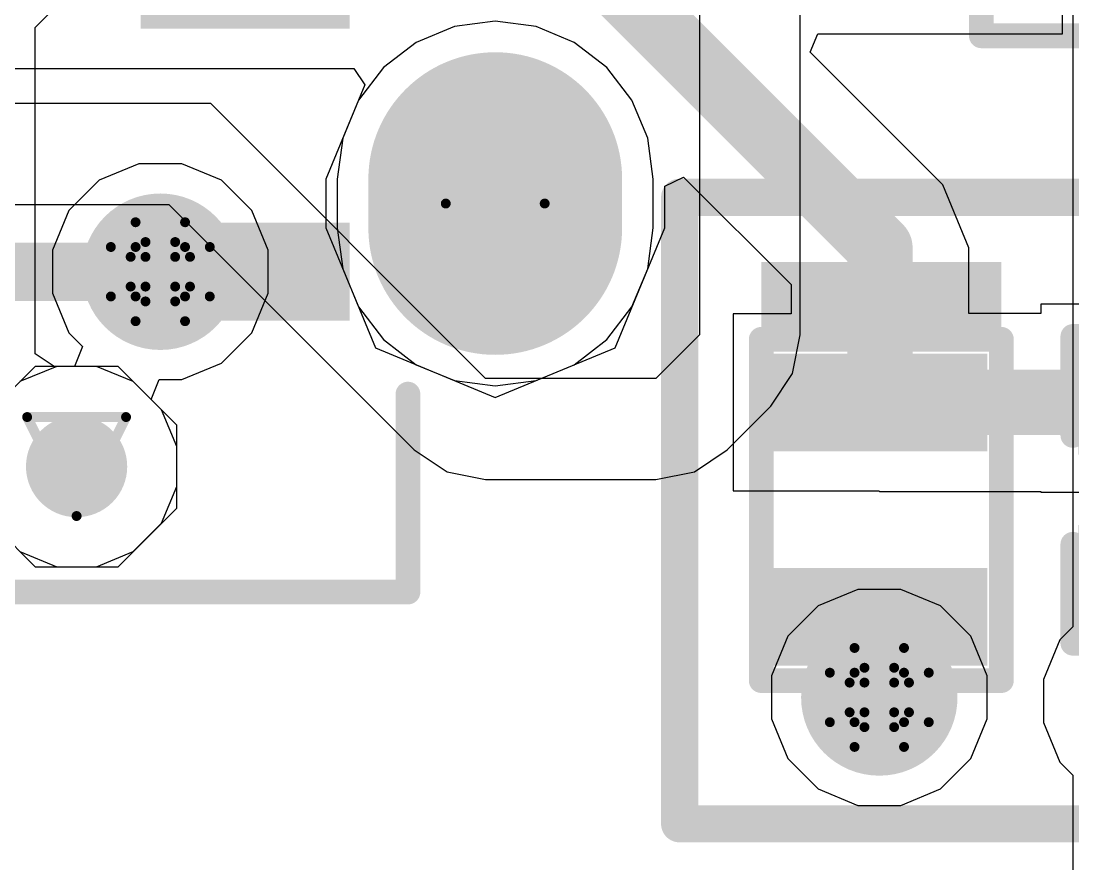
# Model space of a CAD drawing. Header units: inches. Extents: x -4 to 5258, y -4 to 5281.
# Drawn here: x 0.54 to 5.94, y 18.34 to 22.66 of the extents above; entities that cross this region are included whole.
import ezdxf

# ---------------------------------------------------------------- set-up
doc = ezdxf.new("R2010")
doc.units = ezdxf.units.IN
for name, color, linetype in [('Bottom Layer', 5, 'Continuous'), ('Bottom Solder', 6, 'Continuous'), ('Drill Drawing', 1, 'Continuous'), ('Layer 1', 16, 'Continuous'), ('Layer 2', 76, 'Continuous'), ('Multi-Layer', 9, 'Continuous'), ('Pad Holes', 156, 'Continuous'), ('Top Layer', 1, 'Continuous'), ('Top Overlay', 2, 'Continuous'), ('Top Paste', 8, 'Continuous'), ('Top Solder', 216, 'Continuous'), ('Via Holes', 16, 'Continuous')]:
    doc.layers.add(name, color=color, linetype=linetype)

# ---------------------------------------------------------------- blocks, each defined once
blk = doc.blocks.new('SOT_23_6_26')
at = {"layer": 'Top Layer'}
for points in [[(-1.92, 1.26), (-0.7, 1.26), (-0.7, 0.64), (-1.92, 0.64)], [(0.7, 1.26), (1.92, 1.26), (1.92, 0.64), (0.7, 0.64)], [(-1.92, 0.31), (-0.7, 0.31), (-0.7, -0.31), (-1.92, -0.31)], [(0.7, 0.31), (1.92, 0.31), (1.92, -0.31), (0.7, -0.31)], [(-1.92, -0.64), (-0.7, -0.64), (-0.7, -1.26), (-1.92, -1.26)], [(0.7, -0.64), (1.92, -0.64), (1.92, -1.26), (0.7, -1.26)]]:
    blk.add_hatch(color=1, dxfattribs=at).paths.add_polyline_path(points)
at = {"layer": 'Top Paste'}
for points in [[(-1.92, 1.26), (-0.7, 1.26), (-0.7, 0.64), (-1.92, 0.64)], [(0.7, 1.26), (1.92, 1.26), (1.92, 0.64), (0.7, 0.64)], [(-1.92, 0.31), (-0.7, 0.31), (-0.7, -0.31), (-1.92, -0.31)], [(0.7, 0.31), (1.92, 0.31), (1.92, -0.31), (0.7, -0.31)], [(-1.92, -0.64), (-0.7, -0.64), (-0.7, -1.26), (-1.92, -1.26)], [(0.7, -0.64), (1.92, -0.64), (1.92, -1.26), (0.7, -1.26)]]:
    blk.add_hatch(color=8, dxfattribs=at).paths.add_polyline_path(points)
at = {"layer": 'Top Solder'}
for points in [[(-2.0216, 1.3616), (-0.5984, 1.3616), (-0.5984, 0.5384), (-2.0216, 0.5384)], [(0.5984, 1.3616), (2.0216, 1.3616), (2.0216, 0.5384), (0.5984, 0.5384)], [(-2.0216, 0.4116), (-0.5984, 0.4116), (-0.5984, -0.4116), (-2.0216, -0.4116)], [(0.5984, 0.4116), (2.0216, 0.4116), (2.0216, -0.4116), (0.5984, -0.4116)], [(-2.0216, -0.5384), (-0.5984, -0.5384), (-0.5984, -1.3616), (-2.0216, -1.3616)], [(0.5984, -0.5384), (2.0216, -0.5384), (2.0216, -1.3616), (0.5984, -1.3616)]]:
    blk.add_hatch(color=216, dxfattribs=at).paths.add_polyline_path(points)
at = {"layer": 'Top Overlay'}
for points in [[(-0.889, 1.524, 0.127, 0.127, 0), (-0.889, 1.424, 0.127, 0.127, 0)], [(0.8636, 1.524, 0.127, 0.127, 0), (-0.889, 1.524, 0.127, 0.127, 0)], [(0.8636, 1.524, 0.127, 0.127, 0), (0.8636, 1.424, 0.127, 0.127, 0)], [(-2.1844, 1.0922, 0.127, 0.127, 0), (-2.1844, 0.8382, 0.127, 0.127, 0)], [(-2.0574, 0.9652, 0.127, 0.127, 0), (-2.1844, 1.0922, 0.127, 0.127, 0)], [(-2.0574, 0.9652, 0.127, 0.127, 0), (-2.1844, 0.8382, 0.127, 0.127, 0)], [(-0.889, -1.524, 0.127, 0.127, 0), (-0.889, -1.424, 0.127, 0.127, 0)], [(0.8636, -1.424, 0.127, 0.127, 0), (0.8636, -1.524, 0.127, 0.127, 0)], [(0.8636, -1.524, 0.127, 0.127, 0), (-0.889, -1.524, 0.127, 0.127, 0)]]:
    blk.add_lwpolyline(points, format="xyseb", dxfattribs=at)
for points in [[(-0.9207, 1.524, 0.0635, 0.0635, 1), (-0.8572, 1.524, 0.0635, 0.0635, 1)], [(-0.9207, 1.524, 0.0635, 0.0635, 1), (-0.8572, 1.524, 0.0635, 0.0635, 1)], [(0.8318, 1.524, 0.0635, 0.0635, 1), (0.8953, 1.524, 0.0635, 0.0635, 1)], [(0.8318, 1.524, 0.0635, 0.0635, 1), (0.8953, 1.524, 0.0635, 0.0635, 1)], [(-0.9207, 1.424, 0.0635, 0.0635, 1), (-0.8572, 1.424, 0.0635, 0.0635, 1)], [(0.8318, 1.424, 0.0635, 0.0635, 1), (0.8953, 1.424, 0.0635, 0.0635, 1)], [(-2.2161, 1.0922, 0.0635, 0.0635, 1), (-2.1526, 1.0922, 0.0635, 0.0635, 1)], [(-2.2161, 1.0922, 0.0635, 0.0635, 1), (-2.1526, 1.0922, 0.0635, 0.0635, 1)], [(-2.0892, 0.9652, 0.0635, 0.0635, 1), (-2.0257, 0.9652, 0.0635, 0.0635, 1)], [(-2.0892, 0.9652, 0.0635, 0.0635, 1), (-2.0257, 0.9652, 0.0635, 0.0635, 1)], [(-2.2161, 0.8382, 0.0635, 0.0635, 1), (-2.1526, 0.8382, 0.0635, 0.0635, 1)], [(-2.2161, 0.8382, 0.0635, 0.0635, 1), (-2.1526, 0.8382, 0.0635, 0.0635, 1)], [(-0.9207, -1.424, 0.0635, 0.0635, 1), (-0.8572, -1.424, 0.0635, 0.0635, 1)], [(0.8318, -1.424, 0.0635, 0.0635, 1), (0.8953, -1.424, 0.0635, 0.0635, 1)], [(-0.9207, -1.524, 0.0635, 0.0635, 1), (-0.8572, -1.524, 0.0635, 0.0635, 1)], [(-0.9207, -1.524, 0.0635, 0.0635, 1), (-0.8572, -1.524, 0.0635, 0.0635, 1)], [(0.8318, -1.524, 0.0635, 0.0635, 1), (0.8953, -1.524, 0.0635, 0.0635, 1)], [(0.8318, -1.524, 0.0635, 0.0635, 1), (0.8953, -1.524, 0.0635, 0.0635, 1)]]:
    blk.add_lwpolyline(points, format="xyseb", close=True, dxfattribs=at)
blk = doc.blocks.new('U263_163N_4BQC65_213')
at = {"layer": 'Bottom Layer'}
h = blk.add_hatch(color=5, dxfattribs=at)
edge = h.paths.add_edge_path()
edge.add_arc((-2.525, -2.15), 0.55, 90, 270)
edge.add_line((-2.525, -2.7), (-2.275, -2.7))
edge.add_arc((-2.275, -2.15), 0.55, 270, 450)
edge.add_line((-2.275, -1.6), (-2.525, -1.6))
at = {"layer": 'Bottom Solder'}
h = blk.add_hatch(color=6, dxfattribs=at)
edge = h.paths.add_edge_path()
edge.add_arc((-3.75, 0), 0.1016, 0, 360)
h = blk.add_hatch(color=6, dxfattribs=at)
edge = h.paths.add_edge_path()
edge.add_arc((-2.525, -2.15), 0.6516, 90, 270)
edge.add_line((-2.525, -2.8016), (-2.275, -2.8016))
edge.add_arc((-2.275, -2.15), 0.6516, 270, 450)
edge.add_line((-2.275, -1.4984), (-2.525, -1.4984))
at = {"layer": 'Layer 1'}
h = blk.add_hatch(color=16, dxfattribs=at)
edge = h.paths.add_edge_path()
edge.add_arc((-2.525, -2.15), 0.55, 90, 270)
edge.add_line((-2.525, -2.7), (-2.275, -2.7))
edge.add_arc((-2.275, -2.15), 0.55, 270, 450)
edge.add_line((-2.275, -1.6), (-2.525, -1.6))
at = {"layer": 'Layer 2'}
h = blk.add_hatch(color=76, dxfattribs=at)
edge = h.paths.add_edge_path()
edge.add_arc((-2.525, -2.15), 0.55, 90, 270)
edge.add_line((-2.525, -2.7), (-2.275, -2.7))
edge.add_arc((-2.275, -2.15), 0.55, 270, 450)
edge.add_line((-2.275, -1.6), (-2.525, -1.6))
at = {"layer": 'Multi-Layer'}
h = blk.add_hatch(color=9, dxfattribs=at)
edge = h.paths.add_edge_path()
edge.add_arc((-2.525, -2.15), 0.55, 90, 270)
edge.add_line((-2.525, -2.7), (-2.275, -2.7))
edge.add_arc((-2.275, -2.15), 0.55, 270, 450)
edge.add_line((-2.275, -1.6), (-2.525, -1.6))
at = {"layer": 'Pad Holes'}
h = blk.add_hatch(color=7, dxfattribs=at)
edge = h.paths.add_edge_path()
edge.add_arc((-3.75, 0), 0.26, 0, 360)
h = blk.add_hatch(color=7, dxfattribs=at)
edge = h.paths.add_edge_path()
edge.add_arc((-2.525, -2.15), 0.3, 90, 270)
edge.add_line((-2.525, -2.45), (-2.275, -2.45))
edge.add_arc((-2.275, -2.15), 0.3, 270, 450)
edge.add_line((-2.275, -1.85), (-2.525, -1.85))
at = {"layer": 'Top Layer'}
blk.add_hatch(color=1, dxfattribs=at).paths.add_polyline_path([(-2.6, -0.43), (-2.6, -1.3), (-2.9, -1.3), (-2.9, -0.43)])
h = blk.add_hatch(color=1, dxfattribs=at)
edge = h.paths.add_edge_path()
edge.add_arc((-2.525, -2.15), 0.55, 90, 270)
edge.add_line((-2.525, -2.7), (-2.275, -2.7))
edge.add_arc((-2.275, -2.15), 0.55, 270, 450)
edge.add_line((-2.275, -1.6), (-2.525, -1.6))
at = {"layer": 'Top Paste'}
blk.add_hatch(color=8, dxfattribs=at).paths.add_polyline_path([(-2.6, -0.43), (-2.6, -1.3), (-2.9, -1.3), (-2.9, -0.43)])
at = {"layer": 'Top Solder'}
h = blk.add_hatch(color=216, dxfattribs=at)
edge = h.paths.add_edge_path()
edge.add_arc((-3.75, 0), 0.1016, 0, 360)
for points in [[(-2.4984, -0.3284), (-2.4984, -1.4016), (-3.0016, -1.4016), (-3.0016, -0.3284)], [(-0.9984, -0.3284), (-0.9984, -1.4016), (-1.5016, -1.4016), (-1.5016, -0.3284)]]:
    blk.add_hatch(color=216, dxfattribs=at).paths.add_polyline_path(points)
h = blk.add_hatch(color=216, dxfattribs=at)
edge = h.paths.add_edge_path()
edge.add_arc((-2.525, -2.15), 0.6516, 90, 270)
edge.add_line((-2.525, -2.8016), (-2.275, -2.8016))
edge.add_arc((-2.275, -2.15), 0.6516, 270, 450)
edge.add_line((-2.275, -1.4984), (-2.525, -1.4984))
at = {"layer": 'Top Overlay'}
for points in [[(-4.3942, 1.7018, 0.127, 0.127, 0), (-4.3942, -1.7018, 0.127, 0.127, 0)], [(-4.3942, -1.7018, 0.127, 0.127, 0), (-3.3782, -1.7018, 0.127, 0.127, 0)]]:
    blk.add_lwpolyline(points, format="xyseb", dxfattribs=at)
for points in [[(-4.4259, -1.7018, 0.0635, 0.0635, 1), (-4.3624, -1.7018, 0.0635, 0.0635, 1)], [(-4.4259, -1.7018, 0.0635, 0.0635, 1), (-4.3624, -1.7018, 0.0635, 0.0635, 1)], [(-3.4099, -1.7018, 0.0635, 0.0635, 1), (-3.3464, -1.7018, 0.0635, 0.0635, 1)]]:
    blk.add_lwpolyline(points, format="xyseb", close=True, dxfattribs=at)
blk = doc.blocks.new('D_____1610_222')
at = {"layer": 'Top Layer'}
for points in [[(-0.75, -0.5), (-0.75, 0.5), (-0.35, 0.5), (-0.35, -0.5)], [(0.35, -0.5), (0.35, 0.5), (0.75, 0.5), (0.75, -0.5)]]:
    blk.add_hatch(color=1, dxfattribs=at).paths.add_polyline_path(points)
at = {"layer": 'Top Overlay'}
blk.add_hatch(color=2, dxfattribs=at).paths.add_polyline_path([(-1.27, -0.6095), (-0.8738, -0.6095), (-0.8738, 0.6239), (-1.27, 0.6239)])
at = {"layer": 'Top Paste'}
for points in [[(-0.75, -0.5), (-0.75, 0.5), (-0.35, 0.5), (-0.35, -0.5)], [(0.35, -0.5), (0.35, 0.5), (0.75, 0.5), (0.75, -0.5)]]:
    blk.add_hatch(color=8, dxfattribs=at).paths.add_polyline_path(points)
at = {"layer": 'Top Solder'}
for points in [[(-0.8008, -0.5508), (-0.8008, 0.5508), (-0.2992, 0.5508), (-0.2992, -0.5508)], [(0.2992, -0.5508), (0.2992, 0.5508), (0.8008, 0.5508), (0.8008, -0.5508)]]:
    blk.add_hatch(color=216, dxfattribs=at).paths.add_polyline_path(points)
at = {"layer": 'Top Overlay'}
for points in [[(0.8779, 0.6238, 0.127, 0.127, 0), (-0.8739, 0.6238, 0.127, 0.127, 0)], [(-0.8739, -0.6096, 0.127, 0.127, 0), (-0.8739, 0.6238, 0.127, 0.127, 0)], [(0.8779, -0.6096, 0.127, 0.127, 0), (0.8779, 0.6238, 0.127, 0.127, 0)], [(-0.8739, -0.6096, 0.127, 0.127, 0), (0.8779, -0.6096, 0.127, 0.127, 0)]]:
    blk.add_lwpolyline(points, format="xyseb", dxfattribs=at)
for points in [[(-0.9056, 0.6238, 0.0635, 0.0635, 1), (-0.8421, 0.6238, 0.0635, 0.0635, 1)], [(-0.9056, 0.6238, 0.0635, 0.0635, 1), (-0.8421, 0.6238, 0.0635, 0.0635, 1)], [(0.8461, 0.6238, 0.0635, 0.0635, 1), (0.9096, 0.6238, 0.0635, 0.0635, 1)], [(0.8461, 0.6238, 0.0635, 0.0635, 1), (0.9096, 0.6238, 0.0635, 0.0635, 1)], [(-0.9056, -0.6096, 0.0635, 0.0635, 1), (-0.8421, -0.6096, 0.0635, 0.0635, 1)], [(-0.9056, -0.6096, 0.0635, 0.0635, 1), (-0.8421, -0.6096, 0.0635, 0.0635, 1)], [(0.8461, -0.6096, 0.0635, 0.0635, 1), (0.9096, -0.6096, 0.0635, 0.0635, 1)], [(0.8461, -0.6096, 0.0635, 0.0635, 1), (0.9096, -0.6096, 0.0635, 0.0635, 1)]]:
    blk.add_lwpolyline(points, format="xyseb", close=True, dxfattribs=at)
blk = doc.blocks.new('C___0402_274')
at = {"layer": 'Top Layer'}
for points in [[(-0.6985, -0.3175), (-0.6985, 0.3175), (-0.2413, 0.3175), (-0.2413, -0.3175)], [(0.2413, -0.3175), (0.2413, 0.3175), (0.6985, 0.3175), (0.6985, -0.3175)]]:
    blk.add_hatch(color=1, dxfattribs=at).paths.add_polyline_path(points)
at = {"layer": 'Top Paste'}
for points in [[(-0.6985, -0.3175), (-0.6985, 0.3175), (-0.2413, 0.3175), (-0.2413, -0.3175)], [(0.2413, -0.3175), (0.2413, 0.3175), (0.6985, 0.3175), (0.6985, -0.3175)]]:
    blk.add_hatch(color=8, dxfattribs=at).paths.add_polyline_path(points)
at = {"layer": 'Top Solder'}
for points in [[(-0.7585, -0.3775), (-0.7585, 0.3775), (-0.1813, 0.3775), (-0.1813, -0.3775)], [(0.1813, -0.3775), (0.1813, 0.3775), (0.7585, 0.3775), (0.7585, -0.3775)]]:
    blk.add_hatch(color=216, dxfattribs=at).paths.add_polyline_path(points)
at = {"layer": 'Top Overlay'}
for points in [[(-0.2794, 0.4064, 0.127, 0.127, 0), (-0.7874, 0.4064, 0.127, 0.127, 0)], [(-0.7874, -0.4064, 0.127, 0.127, 0), (-0.7874, 0.4064, 0.127, 0.127, 0)], [(0.7874, 0.4064, 0.127, 0.127, 0), (0.2794, 0.4064, 0.127, 0.127, 0)], [(0.7874, -0.4064, 0.127, 0.127, 0), (0.7874, 0.4064, 0.127, 0.127, 0)], [(-0.2794, -0.4064, 0.127, 0.127, 0), (-0.7874, -0.4064, 0.127, 0.127, 0)], [(0.7874, -0.4064, 0.127, 0.127, 0), (0.2794, -0.4064, 0.127, 0.127, 0)]]:
    blk.add_lwpolyline(points, format="xyseb", dxfattribs=at)
for points in [[(-0.8191, 0.4064, 0.0635, 0.0635, 1), (-0.7556, 0.4064, 0.0635, 0.0635, 1)], [(-0.8191, 0.4064, 0.0635, 0.0635, 1), (-0.7556, 0.4064, 0.0635, 0.0635, 1)], [(-0.3111, 0.4064, 0.0635, 0.0635, 1), (-0.2477, 0.4064, 0.0635, 0.0635, 1)], [(0.2477, 0.4064, 0.0635, 0.0635, 1), (0.3111, 0.4064, 0.0635, 0.0635, 1)], [(0.7556, 0.4064, 0.0635, 0.0635, 1), (0.8191, 0.4064, 0.0635, 0.0635, 1)], [(0.7556, 0.4064, 0.0635, 0.0635, 1), (0.8191, 0.4064, 0.0635, 0.0635, 1)], [(-0.8191, -0.4064, 0.0635, 0.0635, 1), (-0.7556, -0.4064, 0.0635, 0.0635, 1)], [(-0.8191, -0.4064, 0.0635, 0.0635, 1), (-0.7556, -0.4064, 0.0635, 0.0635, 1)], [(-0.3111, -0.4064, 0.0635, 0.0635, 1), (-0.2477, -0.4064, 0.0635, 0.0635, 1)], [(0.2477, -0.4064, 0.0635, 0.0635, 1), (0.3111, -0.4064, 0.0635, 0.0635, 1)], [(0.7556, -0.4064, 0.0635, 0.0635, 1), (0.8191, -0.4064, 0.0635, 0.0635, 1)], [(0.7556, -0.4064, 0.0635, 0.0635, 1), (0.8191, -0.4064, 0.0635, 0.0635, 1)]]:
    blk.add_lwpolyline(points, format="xyseb", close=True, dxfattribs=at)

msp = doc.modelspace()

# ---------------------------------------------------------------- hatches: boundary and pattern name
at = {"layer": 'Bottom Layer'}
h = msp.add_hatch(color=5, dxfattribs=at)
edge = h.paths.add_edge_path()
edge.add_arc((1.253, 21.3777), 0.3, 0, 360)
h = msp.add_hatch(color=5, dxfattribs=at)
edge = h.paths.add_edge_path()
edge.add_arc((4.9454, 19.1925), 0.3, 0, 360)
at = {"layer": 'Bottom Solder'}
h = msp.add_hatch(color=6, dxfattribs=at)
edge = h.paths.add_edge_path()
edge.add_arc((1.253, 21.3777), 0.4016, 0, 360)
h = msp.add_hatch(color=6, dxfattribs=at)
edge = h.paths.add_edge_path()
edge.add_arc((4.9454, 19.1925), 0.4016, 0, 360)
at = {"layer": 'Layer 1'}
h = msp.add_hatch(color=16, dxfattribs=at)
edge = h.paths.add_edge_path()
edge.add_arc((1.253, 21.3777), 0.3, 0, 360)
h = msp.add_hatch(color=16, dxfattribs=at)
edge = h.paths.add_edge_path()
edge.add_arc((4.9454, 19.1925), 0.3, 0, 360)
at = {"layer": 'Layer 2'}
h = msp.add_hatch(color=76, dxfattribs=at)
edge = h.paths.add_edge_path()
edge.add_arc((1.253, 21.3777), 0.3, 0, 360)
h = msp.add_hatch(color=76, dxfattribs=at)
edge = h.paths.add_edge_path()
edge.add_arc((4.9454, 19.1925), 0.3, 0, 360)
at = {"layer": 'Top Layer'}
h = msp.add_hatch(color=1, dxfattribs=at)
edge = h.paths.add_edge_path()
edge.add_arc((1.253, 21.3777), 0.3, 0, 360)
for points in [[(-0.477, 21.2277), (2.123, 21.2277), (2.123, 21.5277), (-0.477, 21.5277)], [(5.2461, 19.6067), (4.644, 19.6067), (4.644, 19.1925), (5.2461, 19.1925)]]:
    msp.add_hatch(color=1, dxfattribs=at).paths.add_polyline_path(points)
h = msp.add_hatch(color=1, dxfattribs=at)
edge = h.paths.add_edge_path()
edge.add_arc((4.9454, 19.1925), 0.3, 0, 360)
at = {"layer": 'Top Solder'}
h = msp.add_hatch(color=216, dxfattribs=at)
edge = h.paths.add_edge_path()
edge.add_arc((1.253, 21.3777), 0.4016, 0, 360)
h = msp.add_hatch(color=216, dxfattribs=at)
edge = h.paths.add_edge_path()
edge.add_arc((4.9454, 19.1925), 0.4016, 0, 360)
at = {"layer": 'Via Holes'}
h = msp.add_hatch(color=7, dxfattribs=at)
edge = h.paths.add_edge_path()
edge.add_arc((1.253, 21.3777), 0.15, 0, 360)
h = msp.add_hatch(color=7, dxfattribs=at)
edge = h.paths.add_edge_path()
edge.add_arc((4.9454, 19.1925), 0.15, 0, 360)

# ---------------------------------------------------------------- linework, layer by layer
at = {"layer": 'Bottom Layer'}
for p, q in [((0.6106, 22.6314), (1.5025, 23.5233)), ((2.7631, 22.636), (2.5675, 22.555)), ((2.973, 22.6636), (2.7631, 22.636)), ((3.1829, 22.636), (2.973, 22.6636)), ((3.3784, 22.555), (3.1829, 22.636)), ((0.6106, 20.956), (0.6106, 22.6314)), ((2.5675, 22.555), (2.3996, 22.4261)), ((3.5464, 22.4261), (3.3784, 22.555)), ((2.3996, 22.4261), (2.2707, 22.2581)), ((3.6753, 22.2581), (3.5464, 22.4261)), ((2.2707, 22.2581), (2.1897, 22.0626)), ((3.7563, 22.0626), (3.6753, 22.2581)), ((2.1897, 22.0626), (2.162, 21.8527)), ((3.7839, 21.8527), (3.7563, 22.0626)), ((2.162, 21.8527), (2.162, 21.6027)), ((3.7839, 21.6027), (3.7839, 21.8527)), ((2.162, 21.6027), (2.1897, 21.3928)), ((3.7563, 21.3928), (3.7839, 21.6027)), ((2.1897, 21.3928), (2.2707, 21.1972)), ((3.6753, 21.1972), (3.7563, 21.3928)), ((2.2707, 21.1972), (2.3996, 21.0293)), ((3.5464, 21.0293), (3.6753, 21.1972)), ((2.3996, 21.0293), (2.5675, 20.9004)), ((3.3784, 20.9004), (3.5464, 21.0293)), ((0.7122, 20.8881), (0.6106, 20.956)), ((0.7207, 20.8917), (0.7122, 20.8881)), ((0.9252, 20.8917), (0.7207, 20.8917)), ((1.1141, 20.8134), (0.9252, 20.8917)), ((2.5675, 20.9004), (2.7631, 20.8194)), ((3.1829, 20.8194), (3.3784, 20.9004)), ((1.2587, 20.6688), (1.1141, 20.8134)), ((2.7631, 20.8194), (2.973, 20.7917)), ((2.973, 20.7917), (3.1829, 20.8194)), ((1.337, 20.4799), (1.2587, 20.6688)), ((1.337, 20.2754), (1.337, 20.4799)), ((1.2587, 20.0865), (1.337, 20.2754)), ((1.1141, 19.9419), (1.2587, 20.0865)), ((0.5318, 19.9419), (0.7207, 19.8637)), ((0.9252, 19.8637), (1.1141, 19.9419)), ((0.7207, 19.8637), (0.9252, 19.8637))]:
    msp.add_line(p, q, dxfattribs=at)
at = {"layer": 'Drill Drawing'}
for points in [[(3.227, 21.7277, 0.0508, 0.0508, 1), (2.719, 21.7277, 0.0508, 0.0508, 1)], [(2.7063, 21.7277, 0.0254, 0.0254, 1), (2.7317, 21.7277, 0.0254, 0.0254, 1)], [(3.2143, 21.7277, 0.0254, 0.0254, 1), (3.2397, 21.7277, 0.0254, 0.0254, 1)], [(1.1133, 21.6317, 0.0254, 0.0254, 1), (1.1387, 21.6317, 0.0254, 0.0254, 1)], [(1.1133, 21.6317, 0.0254, 0.0254, 1), (1.1387, 21.6317, 0.0254, 0.0254, 1)], [(1.3673, 21.6317, 0.0254, 0.0254, 1), (1.3927, 21.6317, 0.0254, 0.0254, 1)], [(1.3673, 21.6317, 0.0254, 0.0254, 1), (1.3927, 21.6317, 0.0254, 0.0254, 1)], [(1.1641, 21.5301, 0.0254, 0.0254, 1), (1.1895, 21.5301, 0.0254, 0.0254, 1)], [(1.1641, 21.5301, 0.0254, 0.0254, 1), (1.1895, 21.5301, 0.0254, 0.0254, 1)], [(1.3165, 21.5301, 0.0254, 0.0254, 1), (1.3419, 21.5301, 0.0254, 0.0254, 1)], [(1.3165, 21.5301, 0.0254, 0.0254, 1), (1.3419, 21.5301, 0.0254, 0.0254, 1)], [(0.9863, 21.5047, 0.0254, 0.0254, 1), (1.0117, 21.5047, 0.0254, 0.0254, 1)], [(0.9863, 21.5047, 0.0254, 0.0254, 1), (1.0117, 21.5047, 0.0254, 0.0254, 1)], [(1.1133, 21.5047, 0.0254, 0.0254, 1), (1.1387, 21.5047, 0.0254, 0.0254, 1)], [(1.1133, 21.5047, 0.0254, 0.0254, 1), (1.1387, 21.5047, 0.0254, 0.0254, 1)], [(1.3673, 21.5047, 0.0254, 0.0254, 1), (1.3927, 21.5047, 0.0254, 0.0254, 1)], [(1.3673, 21.5047, 0.0254, 0.0254, 1), (1.3927, 21.5047, 0.0254, 0.0254, 1)], [(1.4943, 21.5047, 0.0254, 0.0254, 1), (1.5197, 21.5047, 0.0254, 0.0254, 1)], [(1.4943, 21.5047, 0.0254, 0.0254, 1), (1.5197, 21.5047, 0.0254, 0.0254, 1)], [(1.0879, 21.4539, 0.0254, 0.0254, 1), (1.1133, 21.4539, 0.0254, 0.0254, 1)], [(1.0879, 21.4539, 0.0254, 0.0254, 1), (1.1133, 21.4539, 0.0254, 0.0254, 1)], [(1.1641, 21.4539, 0.0254, 0.0254, 1), (1.1895, 21.4539, 0.0254, 0.0254, 1)], [(1.1641, 21.4539, 0.0254, 0.0254, 1), (1.1895, 21.4539, 0.0254, 0.0254, 1)], [(1.3165, 21.4539, 0.0254, 0.0254, 1), (1.3419, 21.4539, 0.0254, 0.0254, 1)], [(1.3165, 21.4539, 0.0254, 0.0254, 1), (1.3419, 21.4539, 0.0254, 0.0254, 1)], [(1.3927, 21.4539, 0.0254, 0.0254, 1), (1.4181, 21.4539, 0.0254, 0.0254, 1)], [(1.3927, 21.4539, 0.0254, 0.0254, 1), (1.4181, 21.4539, 0.0254, 0.0254, 1)], [(1.0879, 21.3015, 0.0254, 0.0254, 1), (1.1133, 21.3015, 0.0254, 0.0254, 1)], [(1.0879, 21.3015, 0.0254, 0.0254, 1), (1.1133, 21.3015, 0.0254, 0.0254, 1)], [(1.1641, 21.3015, 0.0254, 0.0254, 1), (1.1895, 21.3015, 0.0254, 0.0254, 1)], [(1.1641, 21.3015, 0.0254, 0.0254, 1), (1.1895, 21.3015, 0.0254, 0.0254, 1)], [(1.3165, 21.3015, 0.0254, 0.0254, 1), (1.3419, 21.3015, 0.0254, 0.0254, 1)], [(1.3165, 21.3015, 0.0254, 0.0254, 1), (1.3419, 21.3015, 0.0254, 0.0254, 1)], [(1.3927, 21.3015, 0.0254, 0.0254, 1), (1.4181, 21.3015, 0.0254, 0.0254, 1)], [(1.3927, 21.3015, 0.0254, 0.0254, 1), (1.4181, 21.3015, 0.0254, 0.0254, 1)], [(0.9863, 21.2507, 0.0254, 0.0254, 1), (1.0117, 21.2507, 0.0254, 0.0254, 1)], [(0.9863, 21.2507, 0.0254, 0.0254, 1), (1.0117, 21.2507, 0.0254, 0.0254, 1)], [(1.1133, 21.2507, 0.0254, 0.0254, 1), (1.1387, 21.2507, 0.0254, 0.0254, 1)], [(1.1133, 21.2507, 0.0254, 0.0254, 1), (1.1387, 21.2507, 0.0254, 0.0254, 1)], [(1.1641, 21.2253, 0.0254, 0.0254, 1), (1.1895, 21.2253, 0.0254, 0.0254, 1)], [(1.1641, 21.2253, 0.0254, 0.0254, 1), (1.1895, 21.2253, 0.0254, 0.0254, 1)], [(1.3165, 21.2253, 0.0254, 0.0254, 1), (1.3419, 21.2253, 0.0254, 0.0254, 1)], [(1.3165, 21.2253, 0.0254, 0.0254, 1), (1.3419, 21.2253, 0.0254, 0.0254, 1)], [(1.3673, 21.2507, 0.0254, 0.0254, 1), (1.3927, 21.2507, 0.0254, 0.0254, 1)], [(1.3673, 21.2507, 0.0254, 0.0254, 1), (1.3927, 21.2507, 0.0254, 0.0254, 1)], [(1.4943, 21.2507, 0.0254, 0.0254, 1), (1.5197, 21.2507, 0.0254, 0.0254, 1)], [(1.4943, 21.2507, 0.0254, 0.0254, 1), (1.5197, 21.2507, 0.0254, 0.0254, 1)], [(1.1133, 21.1237, 0.0254, 0.0254, 1), (1.1387, 21.1237, 0.0254, 0.0254, 1)], [(1.1133, 21.1237, 0.0254, 0.0254, 1), (1.1387, 21.1237, 0.0254, 0.0254, 1)], [(1.3673, 21.1237, 0.0254, 0.0254, 1), (1.3927, 21.1237, 0.0254, 0.0254, 1)], [(1.3673, 21.1237, 0.0254, 0.0254, 1), (1.3927, 21.1237, 0.0254, 0.0254, 1)], [(0.5563, 20.6317, 0.0254, 0.0254, 1), (0.5817, 20.6317, 0.0254, 0.0254, 1)], [(0.5563, 20.6317, 0.0254, 0.0254, 1), (0.5817, 20.6317, 0.0254, 0.0254, 1)], [(1.0643, 20.6317, 0.0254, 0.0254, 1), (1.0897, 20.6317, 0.0254, 0.0254, 1)], [(1.0643, 20.6317, 0.0254, 0.0254, 1), (1.0897, 20.6317, 0.0254, 0.0254, 1)], [(0.8103, 20.1237, 0.0254, 0.0254, 1), (0.8357, 20.1237, 0.0254, 0.0254, 1)], [(0.8103, 20.1237, 0.0254, 0.0254, 1), (0.8357, 20.1237, 0.0254, 0.0254, 1)], [(4.8057, 19.4465, 0.0254, 0.0254, 1), (4.8311, 19.4465, 0.0254, 0.0254, 1)], [(4.8057, 19.4465, 0.0254, 0.0254, 1), (4.8311, 19.4465, 0.0254, 0.0254, 1)], [(5.0597, 19.4465, 0.0254, 0.0254, 1), (5.0851, 19.4465, 0.0254, 0.0254, 1)], [(5.0597, 19.4465, 0.0254, 0.0254, 1), (5.0851, 19.4465, 0.0254, 0.0254, 1)], [(4.6787, 19.3195, 0.0254, 0.0254, 1), (4.7041, 19.3195, 0.0254, 0.0254, 1)], [(4.6787, 19.3195, 0.0254, 0.0254, 1), (4.7041, 19.3195, 0.0254, 0.0254, 1)], [(4.8057, 19.3195, 0.0254, 0.0254, 1), (4.8311, 19.3195, 0.0254, 0.0254, 1)], [(4.8057, 19.3195, 0.0254, 0.0254, 1), (4.8311, 19.3195, 0.0254, 0.0254, 1)], [(4.8565, 19.3449, 0.0254, 0.0254, 1), (4.8819, 19.3449, 0.0254, 0.0254, 1)], [(4.8565, 19.3449, 0.0254, 0.0254, 1), (4.8819, 19.3449, 0.0254, 0.0254, 1)], [(5.0089, 19.3449, 0.0254, 0.0254, 1), (5.0343, 19.3449, 0.0254, 0.0254, 1)], [(5.0089, 19.3449, 0.0254, 0.0254, 1), (5.0343, 19.3449, 0.0254, 0.0254, 1)], [(5.0597, 19.3195, 0.0254, 0.0254, 1), (5.0851, 19.3195, 0.0254, 0.0254, 1)], [(5.0597, 19.3195, 0.0254, 0.0254, 1), (5.0851, 19.3195, 0.0254, 0.0254, 1)], [(5.1867, 19.3195, 0.0254, 0.0254, 1), (5.2121, 19.3195, 0.0254, 0.0254, 1)], [(5.1867, 19.3195, 0.0254, 0.0254, 1), (5.2121, 19.3195, 0.0254, 0.0254, 1)], [(4.7803, 19.2687, 0.0254, 0.0254, 1), (4.8057, 19.2687, 0.0254, 0.0254, 1)], [(4.7803, 19.2687, 0.0254, 0.0254, 1), (4.8057, 19.2687, 0.0254, 0.0254, 1)], [(4.8565, 19.2687, 0.0254, 0.0254, 1), (4.8819, 19.2687, 0.0254, 0.0254, 1)], [(4.8565, 19.2687, 0.0254, 0.0254, 1), (4.8819, 19.2687, 0.0254, 0.0254, 1)], [(5.0089, 19.2687, 0.0254, 0.0254, 1), (5.0343, 19.2687, 0.0254, 0.0254, 1)], [(5.0089, 19.2687, 0.0254, 0.0254, 1), (5.0343, 19.2687, 0.0254, 0.0254, 1)], [(5.0851, 19.2687, 0.0254, 0.0254, 1), (5.1105, 19.2687, 0.0254, 0.0254, 1)], [(5.0851, 19.2687, 0.0254, 0.0254, 1), (5.1105, 19.2687, 0.0254, 0.0254, 1)], [(4.7803, 19.1163, 0.0254, 0.0254, 1), (4.8057, 19.1163, 0.0254, 0.0254, 1)], [(4.7803, 19.1163, 0.0254, 0.0254, 1), (4.8057, 19.1163, 0.0254, 0.0254, 1)], [(4.8565, 19.1163, 0.0254, 0.0254, 1), (4.8819, 19.1163, 0.0254, 0.0254, 1)], [(4.8565, 19.1163, 0.0254, 0.0254, 1), (4.8819, 19.1163, 0.0254, 0.0254, 1)], [(5.0089, 19.1163, 0.0254, 0.0254, 1), (5.0343, 19.1163, 0.0254, 0.0254, 1)], [(5.0089, 19.1163, 0.0254, 0.0254, 1), (5.0343, 19.1163, 0.0254, 0.0254, 1)], [(5.0851, 19.1163, 0.0254, 0.0254, 1), (5.1105, 19.1163, 0.0254, 0.0254, 1)], [(5.0851, 19.1163, 0.0254, 0.0254, 1), (5.1105, 19.1163, 0.0254, 0.0254, 1)], [(4.6787, 19.0655, 0.0254, 0.0254, 1), (4.7041, 19.0655, 0.0254, 0.0254, 1)], [(4.6787, 19.0655, 0.0254, 0.0254, 1), (4.7041, 19.0655, 0.0254, 0.0254, 1)], [(4.8057, 19.0655, 0.0254, 0.0254, 1), (4.8311, 19.0655, 0.0254, 0.0254, 1)], [(4.8057, 19.0655, 0.0254, 0.0254, 1), (4.8311, 19.0655, 0.0254, 0.0254, 1)], [(5.0597, 19.0655, 0.0254, 0.0254, 1), (5.0851, 19.0655, 0.0254, 0.0254, 1)], [(5.0597, 19.0655, 0.0254, 0.0254, 1), (5.0851, 19.0655, 0.0254, 0.0254, 1)], [(5.1867, 19.0655, 0.0254, 0.0254, 1), (5.2121, 19.0655, 0.0254, 0.0254, 1)], [(5.1867, 19.0655, 0.0254, 0.0254, 1), (5.2121, 19.0655, 0.0254, 0.0254, 1)], [(4.8565, 19.0401, 0.0254, 0.0254, 1), (4.8819, 19.0401, 0.0254, 0.0254, 1)], [(4.8565, 19.0401, 0.0254, 0.0254, 1), (4.8819, 19.0401, 0.0254, 0.0254, 1)], [(5.0089, 19.0401, 0.0254, 0.0254, 1), (5.0343, 19.0401, 0.0254, 0.0254, 1)], [(5.0089, 19.0401, 0.0254, 0.0254, 1), (5.0343, 19.0401, 0.0254, 0.0254, 1)], [(4.8057, 18.9385, 0.0254, 0.0254, 1), (4.8311, 18.9385, 0.0254, 0.0254, 1)], [(4.8057, 18.9385, 0.0254, 0.0254, 1), (4.8311, 18.9385, 0.0254, 0.0254, 1)], [(5.0597, 18.9385, 0.0254, 0.0254, 1), (5.0851, 18.9385, 0.0254, 0.0254, 1)], [(5.0597, 18.9385, 0.0254, 0.0254, 1), (5.0851, 18.9385, 0.0254, 0.0254, 1)]]:
    msp.add_lwpolyline(points, format="xyseb", close=True, dxfattribs=at)
for points in [[(1.126, 21.5047, 0.0508, 0.0508, 0), (1.126, 21.6317, 0.0508, 0.0508, 0)], [(1.126, 21.6317, 0.0508, 0.0508, 0), (1.38, 21.6317, 0.0508, 0.0508, 0)], [(1.38, 21.5047, 0.0508, 0.0508, 0), (1.38, 21.6317, 0.0508, 0.0508, 0)], [(1.1768, 21.4539, 0.0508, 0.0508, 0), (1.1768, 21.5301, 0.0508, 0.0508, 0)], [(1.1768, 21.5301, 0.0508, 0.0508, 0), (1.3292, 21.5301, 0.0508, 0.0508, 0)], [(1.3292, 21.4539, 0.0508, 0.0508, 0), (1.3292, 21.5301, 0.0508, 0.0508, 0)], [(0.999, 21.2507, 0.0508, 0.0508, 0), (0.999, 21.5047, 0.0508, 0.0508, 0)], [(0.999, 21.5047, 0.0508, 0.0508, 0), (1.126, 21.5047, 0.0508, 0.0508, 0)], [(1.38, 21.5047, 0.0508, 0.0508, 0), (1.507, 21.5047, 0.0508, 0.0508, 0)], [(1.507, 21.2507, 0.0508, 0.0508, 0), (1.507, 21.5047, 0.0508, 0.0508, 0)], [(1.1006, 21.3015, 0.0508, 0.0508, 0), (1.1006, 21.4539, 0.0508, 0.0508, 0)], [(1.1006, 21.4539, 0.0508, 0.0508, 0), (1.1768, 21.4539, 0.0508, 0.0508, 0)], [(1.3292, 21.4539, 0.0508, 0.0508, 0), (1.4054, 21.4539, 0.0508, 0.0508, 0)], [(1.4054, 21.3015, 0.0508, 0.0508, 0), (1.4054, 21.4539, 0.0508, 0.0508, 0)], [(1.1006, 21.3015, 0.0508, 0.0508, 0), (1.1768, 21.3015, 0.0508, 0.0508, 0)], [(1.1768, 21.2253, 0.0508, 0.0508, 0), (1.1768, 21.3015, 0.0508, 0.0508, 0)], [(1.3292, 21.3015, 0.0508, 0.0508, 0), (1.4054, 21.3015, 0.0508, 0.0508, 0)], [(1.3292, 21.2253, 0.0508, 0.0508, 0), (1.3292, 21.3015, 0.0508, 0.0508, 0)], [(0.999, 21.2507, 0.0508, 0.0508, 0), (1.126, 21.2507, 0.0508, 0.0508, 0)], [(1.126, 21.1237, 0.0508, 0.0508, 0), (1.126, 21.2507, 0.0508, 0.0508, 0)], [(1.1768, 21.2253, 0.0508, 0.0508, 0), (1.3292, 21.2253, 0.0508, 0.0508, 0)], [(1.38, 21.2507, 0.0508, 0.0508, 0), (1.507, 21.2507, 0.0508, 0.0508, 0)], [(1.38, 21.1237, 0.0508, 0.0508, 0), (1.38, 21.2507, 0.0508, 0.0508, 0)], [(1.126, 21.1237, 0.0508, 0.0508, 0), (1.38, 21.1237, 0.0508, 0.0508, 0)], [(0.569, 20.6317, 0.0508, 0.0508, 0), (1.077, 20.6317, 0.0508, 0.0508, 0)], [(0.569, 20.6317, 0.0508, 0.0508, 0), (0.823, 20.1237, 0.0508, 0.0508, 0)], [(0.823, 20.1237, 0.0508, 0.0508, 0), (1.077, 20.6317, 0.0508, 0.0508, 0)], [(4.8184, 19.3195, 0.0508, 0.0508, 0), (4.8184, 19.4465, 0.0508, 0.0508, 0)], [(4.8184, 19.4465, 0.0508, 0.0508, 0), (5.0724, 19.4465, 0.0508, 0.0508, 0)], [(5.0724, 19.3195, 0.0508, 0.0508, 0), (5.0724, 19.4465, 0.0508, 0.0508, 0)], [(4.6914, 19.0655, 0.0508, 0.0508, 0), (4.6914, 19.3195, 0.0508, 0.0508, 0)], [(4.6914, 19.3195, 0.0508, 0.0508, 0), (4.8184, 19.3195, 0.0508, 0.0508, 0)], [(4.8692, 19.2687, 0.0508, 0.0508, 0), (4.8692, 19.3449, 0.0508, 0.0508, 0)], [(4.8692, 19.3449, 0.0508, 0.0508, 0), (5.0216, 19.3449, 0.0508, 0.0508, 0)], [(5.0216, 19.2687, 0.0508, 0.0508, 0), (5.0216, 19.3449, 0.0508, 0.0508, 0)], [(5.0724, 19.3195, 0.0508, 0.0508, 0), (5.1994, 19.3195, 0.0508, 0.0508, 0)], [(5.1994, 19.0655, 0.0508, 0.0508, 0), (5.1994, 19.3195, 0.0508, 0.0508, 0)], [(4.793, 19.1163, 0.0508, 0.0508, 0), (4.793, 19.2687, 0.0508, 0.0508, 0)], [(4.793, 19.2687, 0.0508, 0.0508, 0), (4.8692, 19.2687, 0.0508, 0.0508, 0)], [(5.0216, 19.2687, 0.0508, 0.0508, 0), (5.0978, 19.2687, 0.0508, 0.0508, 0)], [(5.0978, 19.1163, 0.0508, 0.0508, 0), (5.0978, 19.2687, 0.0508, 0.0508, 0)], [(4.793, 19.1163, 0.0508, 0.0508, 0), (4.8692, 19.1163, 0.0508, 0.0508, 0)], [(4.8692, 19.0401, 0.0508, 0.0508, 0), (4.8692, 19.1163, 0.0508, 0.0508, 0)], [(5.0216, 19.1163, 0.0508, 0.0508, 0), (5.0978, 19.1163, 0.0508, 0.0508, 0)], [(5.0216, 19.0401, 0.0508, 0.0508, 0), (5.0216, 19.1163, 0.0508, 0.0508, 0)], [(4.6914, 19.0655, 0.0508, 0.0508, 0), (4.8184, 19.0655, 0.0508, 0.0508, 0)], [(4.8184, 18.9385, 0.0508, 0.0508, 0), (4.8184, 19.0655, 0.0508, 0.0508, 0)], [(5.0724, 19.0655, 0.0508, 0.0508, 0), (5.1994, 19.0655, 0.0508, 0.0508, 0)], [(5.0724, 18.9385, 0.0508, 0.0508, 0), (5.0724, 19.0655, 0.0508, 0.0508, 0)], [(4.8692, 19.0401, 0.0508, 0.0508, 0), (5.0216, 19.0401, 0.0508, 0.0508, 0)], [(4.8184, 18.9385, 0.0508, 0.0508, 0), (5.0724, 18.9385, 0.0508, 0.0508, 0)]]:
    msp.add_lwpolyline(points, format="xyseb", dxfattribs=at)
at = {"layer": 'Layer 1'}
for p, q in [((4.0216, 27.1958), (4.0216, 21.0536)), ((4.5395, 21.0536), (4.5395, 27.1958)), ((1.5118, 22.2416), (0.1249, 22.2416)), ((2.9238, 20.8297), (1.5118, 22.2416)), ((0.3394, 21.7236), (1.2973, 21.7236)), ((1.2973, 21.7236), (2.5575, 20.4634)), ((4.0216, 21.0536), (3.7977, 20.8297)), ((4.5001, 20.8554), (4.5395, 21.0536)), ((0.7207, 20.8917), (0.5318, 20.8134)), ((0.9252, 20.8917), (0.7207, 20.8917)), ((1.1141, 20.8134), (0.9252, 20.8917)), ((4.3878, 20.6873), (4.5001, 20.8554)), ((1.2587, 20.6688), (1.1141, 20.8134)), ((3.7977, 20.8297), (2.9238, 20.8297)), ((1.337, 20.4799), (1.2587, 20.6688)), ((4.1639, 20.4634), (4.3878, 20.6873)), ((1.337, 20.2754), (1.337, 20.4799)), ((2.5575, 20.4634), (2.7255, 20.3511)), ((3.9959, 20.3511), (4.1639, 20.4634)), ((4.1639, 20.4634), (4.1639, 20.4634)), ((2.7255, 20.3511), (2.9238, 20.3117)), ((3.7977, 20.3117), (3.9959, 20.3511)), ((1.2587, 20.0865), (1.337, 20.2754)), ((2.9238, 20.3117), (3.7977, 20.3117)), ((3.7977, 20.3117), (3.7977, 20.3117)), ((1.1141, 19.9419), (1.2587, 20.0865)), ((0.5318, 19.9419), (0.7207, 19.8637)), ((0.9252, 19.8637), (1.1141, 19.9419)), ((0.7207, 19.8637), (0.9252, 19.8637))]:
    msp.add_line(p, q, dxfattribs=at)
at = {"layer": 'Layer 2'}
for p, q in [((5.9393, 44.2651), (5.9393, 19.5544)), ((2.7631, 22.636), (2.5675, 22.555)), ((2.973, 22.6636), (2.7631, 22.636)), ((3.1829, 22.636), (2.973, 22.6636)), ((3.3784, 22.555), (3.1829, 22.636)), ((2.5675, 22.555), (2.3996, 22.4261)), ((3.5464, 22.4261), (3.3784, 22.555)), ((2.3996, 22.4261), (2.2707, 22.2581)), ((3.6753, 22.2581), (3.5464, 22.4261)), ((2.2707, 22.2581), (2.1897, 22.0626)), ((3.7563, 22.0626), (3.6753, 22.2581)), ((2.1897, 22.0626), (2.162, 21.8527)), ((3.7839, 21.8527), (3.7563, 22.0626)), ((1.1428, 21.9317), (0.9392, 21.8473)), ((1.3632, 21.9317), (1.1428, 21.9317)), ((1.5668, 21.8473), (1.3632, 21.9317)), ((0.9392, 21.8473), (0.7833, 21.6915)), ((1.7226, 21.6915), (1.5668, 21.8473)), ((2.162, 21.8527), (2.162, 21.6027)), ((3.7839, 21.6027), (3.7839, 21.8527)), ((0.7833, 21.6915), (0.699, 21.4879)), ((1.807, 21.4879), (1.7226, 21.6915)), ((2.162, 21.6027), (2.1897, 21.3928)), ((3.7563, 21.3928), (3.7839, 21.6027)), ((0.699, 21.4879), (0.699, 21.2675)), ((1.807, 21.2675), (1.807, 21.4879)), ((2.1897, 21.3928), (2.2707, 21.1972)), ((3.6753, 21.1972), (3.7563, 21.3928)), ((0.699, 21.2675), (0.7833, 21.0639)), ((1.7226, 21.0639), (1.807, 21.2675)), ((2.2707, 21.1972), (2.3996, 21.0293)), ((3.5464, 21.0293), (3.6753, 21.1972)), ((0.7833, 21.0639), (0.8539, 20.9933)), ((1.5668, 20.908), (1.7226, 21.0639)), ((2.3996, 21.0293), (2.5675, 20.9004)), ((3.3784, 20.9004), (3.5464, 21.0293)), ((0.8539, 20.9933), (0.8118, 20.8917)), ((1.3632, 20.8237), (1.5668, 20.908)), ((0.7207, 20.8917), (0.5318, 20.8134)), ((0.8118, 20.8917), (0.7207, 20.8917)), ((2.5675, 20.9004), (2.7631, 20.8194)), ((3.1829, 20.8194), (3.3784, 20.9004)), ((1.2055, 20.7221), (1.2476, 20.8237)), ((1.2476, 20.8237), (1.3632, 20.8237)), ((2.7631, 20.8194), (2.973, 20.7917)), ((2.973, 20.7917), (3.1829, 20.8194)), ((1.2587, 20.6688), (1.2055, 20.7221)), ((1.337, 20.4799), (1.2587, 20.6688)), ((1.337, 20.2754), (1.337, 20.4799)), ((1.2587, 20.0865), (1.337, 20.2754)), ((1.1141, 19.9419), (1.2587, 20.0865)), ((0.5318, 19.9419), (0.7207, 19.8637)), ((0.9252, 19.8637), (1.1141, 19.9419)), ((0.7207, 19.8637), (0.9252, 19.8637)), ((4.8352, 19.7465), (4.6316, 19.6621)), ((5.0556, 19.7465), (4.8352, 19.7465)), ((5.2592, 19.6621), (5.0556, 19.7465)), ((4.6316, 19.6621), (4.4757, 19.5063)), ((5.415, 19.5063), (5.2592, 19.6621)), ((4.4757, 19.5063), (4.3914, 19.3027)), ((5.4994, 19.3027), (5.415, 19.5063)), ((5.9393, 19.5544), (5.8727, 19.4878)), ((5.8727, 19.4878), (5.7884, 19.2842)), ((4.3914, 19.3027), (4.3914, 19.0823)), ((5.4994, 19.0823), (5.4994, 19.3027)), ((5.7884, 19.2842), (5.7884, 19.0638)), ((4.3914, 19.0823), (4.4757, 18.8787)), ((5.415, 18.8787), (5.4994, 19.0823)), ((5.7884, 19.0638), (5.8727, 18.8602)), ((4.4757, 18.8787), (4.6316, 18.7228)), ((5.2592, 18.7228), (5.415, 18.8787)), ((5.8727, 18.8602), (5.9393, 18.7937)), ((5.9393, 18.7937), (5.9393, 4.2054)), ((4.6316, 18.7228), (4.8352, 18.6385)), ((5.0556, 18.6385), (5.2592, 18.7228)), ((4.8352, 18.6385), (5.0556, 18.6385))]:
    msp.add_line(p, q, dxfattribs=at)
at = {"layer": 'Top Layer'}
for p, q in [((5.887, 22.5986), (5.887, 23.7266)), ((4.5906, 22.5047), (4.6295, 22.5986)), ((4.6295, 22.5986), (5.887, 22.5986)), ((5.2715, 21.8238), (4.5906, 22.5047)), ((-0.042, 22.4211), (2.2467, 22.4211)), ((2.2467, 22.4211), (2.3032, 22.3366)), ((2.3032, 22.3366), (2.1027, 21.8527)), ((2.1027, 21.8527), (2.1027, 21.6027)), ((3.8432, 21.8171), (3.9402, 21.8637)), ((3.9402, 21.8637), (4.4921, 21.3119)), ((3.8432, 21.6027), (3.8432, 21.8171)), ((5.4052, 21.501), (5.2715, 21.8238)), ((2.1027, 21.6027), (2.3576, 20.9873)), ((3.5883, 20.9873), (3.8432, 21.6027)), ((5.4052, 21.1633), (5.4052, 21.501)), ((4.4921, 21.3119), (4.4921, 21.1608)), ((6.9172, 21.2107), (5.7742, 21.2107)), ((5.7742, 21.2107), (5.7742, 21.1633)), ((4.4921, 21.1608), (4.1947, 21.1608)), ((4.1947, 21.1608), (4.1947, 20.2528)), ((5.7742, 21.1633), (5.4052, 21.1633)), ((2.3576, 20.9873), (2.973, 20.7324)), ((2.973, 20.7324), (3.5883, 20.9873)), ((0.6101, 20.8917), (0.309, 20.5906)), ((1.0359, 20.8917), (0.6101, 20.8917)), ((1.337, 20.5906), (1.0359, 20.8917)), ((1.337, 20.1648), (1.337, 20.5906)), ((4.1947, 20.2528), (4.9425, 20.2528)), ((4.9425, 20.2528), (4.9487, 20.2502)), ((4.9487, 20.2502), (5.7742, 20.2502)), ((5.7742, 20.2502), (5.7742, 20.2455)), ((5.7742, 20.2455), (6.9172, 20.2455)), ((0.309, 20.1648), (0.6101, 19.8637)), ((1.0359, 19.8637), (1.337, 20.1648)), ((0.6101, 19.8637), (1.0359, 19.8637))]:
    msp.add_line(p, q, dxfattribs=at)
for points in [[(3.572, 22.8777, 0.3356, 0.3356, 0), (4.9487, 21.501, 0.3356, 0.3356, 0)], [(4.9487, 20.7068, 0.3356, 0.3356, 0), (4.9487, 21.501, 0.3356, 0.3356, 0)], [(4.9487, 20.7068, 0.3356, 0.3356, 0), (6.3244, 20.7068, 0.3356, 0.3356, 0)]]:
    msp.add_lwpolyline(points, format="xyseb", dxfattribs=at)
for points in [[(4.8648, 21.501, 0.1678, 0.1678, 1), (5.0326, 21.501, 0.1678, 0.1678, 1)], [(4.8648, 21.501, 0.1678, 0.1678, 1), (5.0326, 21.501, 0.1678, 0.1678, 1)], [(4.8648, 20.7068, 0.1678, 0.1678, 1), (5.0326, 20.7068, 0.1678, 0.1678, 1)], [(4.8648, 20.7068, 0.1678, 0.1678, 1), (5.0326, 20.7068, 0.1678, 0.1678, 1)]]:
    msp.add_lwpolyline(points, format="xyseb", close=True, dxfattribs=at)
at = {"layer": 'Top Overlay'}
for points in [[(3.92, 21.7597, 0.1905, 0.1905, 0), (7.222, 21.7597, 0.1905, 0.1905, 0)], [(3.92, 18.5437, 0.1905, 0.1905, 0), (3.92, 21.7597, 0.1905, 0.1905, 0)], [(3.92, 18.5437, 0.1905, 0.1905, 0), (7.222, 18.5437, 0.1905, 0.1905, 0)]]:
    msp.add_lwpolyline(points, format="xyseb", dxfattribs=at)
for points in [[(3.8723, 21.7597, 0.0952, 0.0952, 1), (3.9676, 21.7597, 0.0952, 0.0952, 1)], [(3.8723, 21.7597, 0.0952, 0.0952, 1), (3.9676, 21.7597, 0.0952, 0.0952, 1)], [(3.8723, 18.5437, 0.0952, 0.0952, 1), (3.9676, 18.5437, 0.0952, 0.0952, 1)], [(3.8723, 18.5437, 0.0952, 0.0952, 1), (3.9676, 18.5437, 0.0952, 0.0952, 1)]]:
    msp.add_lwpolyline(points, format="xyseb", close=True, dxfattribs=at)

# ---------------------------------------------------------------- block references
for name, p, rotation in [('U263_163N_4BQC65_213', (0.823, 24.1277), 90), ('SOT_23_6_26', (6.333, 24.1126), 180), ('D_____1610_222', (4.9487, 20.1568), 270), ('C___0402_274', (6.3457, 20.2582), 270)]:
    msp.add_blockref(name, p, dxfattribs=dict(rotation=rotation))

doc.saveas('drawing.dxf')
